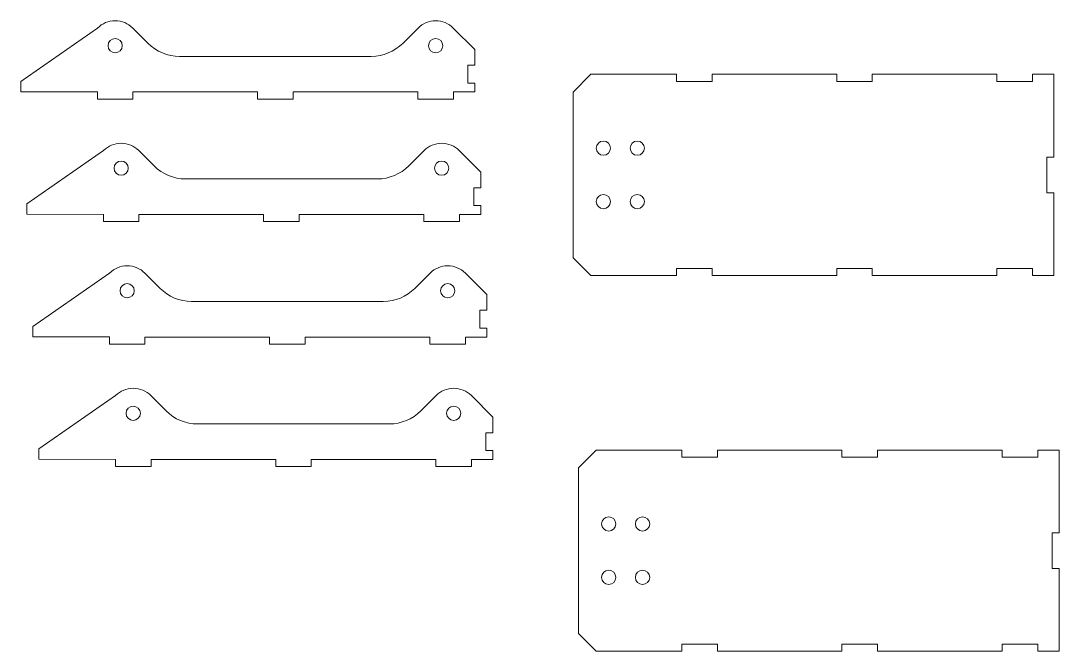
# Model space of a CAD drawing. Header units: millimetres. Extents: x -1370 to 2150, y -107 to 720.
# Drawn here: x -1364 to -781, y 53 to 407 of the extents above; entities that cross this region are included whole.
import ezdxf

# ---------------------------------------------------------------- set-up
doc = ezdxf.new("R2010")
doc.units = ezdxf.units.MM
doc.header["$MEASUREMENT"] = 0
doc.layers.add('layer 1', color=7, linetype='Continuous')

msp = doc.modelspace()

# ---------------------------------------------------------------- linework, layer by layer
at = {"layer": 'layer 1', "color": 5, "lineweight": 9}
for points, knots in [([(-1321.0133, 403.1659), (-1318.3878, 405.7914), (-1314.8268, 407.2664), (-1311.1138, 407.2664), (-1311.1138, 407.2664), (-1307.4008, 407.2664), (-1303.8399, 405.7914), (-1301.2143, 403.1659), (-1301.2143, 403.1659), (-1301.2143, 403.1659), (-1292.6372, 394.5887), (-1292.6372, 394.5887), (-1292.6372, 394.5887), (-1287.9488, 389.9003), (-1281.5899, 387.2664), (-1274.9595, 387.2664), (-1274.9595, 387.2664), (-1274.9595, 387.2664), (-1167.2682, 387.2664), (-1167.2682, 387.2664), (-1167.2682, 387.2664), (-1160.6378, 387.2664), (-1154.2789, 389.9003), (-1149.5905, 394.5887), (-1149.5905, 394.5887), (-1149.5905, 394.5887), (-1141.0133, 403.1659), (-1141.0133, 403.1659), (-1141.0133, 403.1659), (-1138.3878, 405.7914), (-1134.8268, 407.2664), (-1131.1138, 407.2664), (-1131.1138, 407.2664), (-1127.4008, 407.2664), (-1123.8399, 405.7914), (-1121.2143, 403.1659), (-1121.2143, 403.1659), (-1121.2143, 403.1659), (-1109.1138, 391.0654), (-1109.1138, 391.0654), (-1109.1138, 391.0654), (-1109.1138, 391.0654), (-1109.1138, 382.2664), (-1109.1138, 382.2664), (-1109.1138, 382.2664), (-1109.1138, 382.2664), (-1113.1138, 382.2664), (-1113.1138, 382.2664), (-1113.1138, 382.2664), (-1113.1138, 382.2664), (-1113.1138, 372.2664), (-1113.1138, 372.2664), (-1113.1138, 372.2664), (-1113.1138, 372.2664), (-1109.1138, 372.2664), (-1109.1138, 372.2664), (-1109.1138, 372.2664), (-1109.1138, 372.2664), (-1109.1138, 367.2664), (-1109.1138, 367.2664), (-1109.1138, 367.2664), (-1109.1138, 367.2664), (-1121.1138, 367.2664), (-1121.1138, 367.2664), (-1121.1138, 367.2664), (-1121.1138, 367.2664), (-1121.1138, 363.2664), (-1121.1138, 363.2664), (-1121.1138, 363.2664), (-1121.1138, 363.2664), (-1141.1138, 363.2664), (-1141.1138, 363.2664), (-1141.1138, 363.2664), (-1141.1138, 363.2664), (-1141.1138, 367.2664), (-1141.1138, 367.2664), (-1141.1138, 367.2664), (-1141.1138, 367.2664), (-1211.1138, 367.2664), (-1211.1138, 367.2664), (-1211.1138, 367.2664), (-1211.1138, 367.2664), (-1211.1138, 363.2664), (-1211.1138, 363.2664), (-1211.1138, 363.2664), (-1211.1138, 363.2664), (-1231.1138, 363.2664), (-1231.1138, 363.2664), (-1231.1138, 363.2664), (-1231.1138, 363.2664), (-1231.1138, 367.2664), (-1231.1138, 367.2664), (-1231.1138, 367.2664), (-1231.1138, 367.2664), (-1301.1138, 367.2664), (-1301.1138, 367.2664), (-1301.1138, 367.2664), (-1301.1138, 367.2664), (-1301.1138, 363.2664), (-1301.1138, 363.2664), (-1301.1138, 363.2664), (-1301.1138, 363.2664), (-1321.1138, 363.2664), (-1321.1138, 363.2664), (-1321.1138, 363.2664), (-1321.1138, 363.2664), (-1321.0723, 367.3477), (-1321.0723, 367.3477), (-1321.0723, 367.3477), (-1321.0723, 367.3477), (-1364.1138, 367.4291), (-1364.1138, 367.4291), (-1364.1138, 367.4291), (-1364.1138, 367.4291), (-1364.1138, 373.2462), (-1364.1138, 373.2462), (-1364.1138, 373.2462), (-1364.1138, 373.2462), (-1321.0133, 403.1659), (-1321.0133, 403.1659)], [0, 0, 0, 0, 0.03225806, 0.03225806, 0.03225806, 0.03225806, 0.06451613, 0.06451613, 0.06451613, 0.06451613, 0.09677419, 0.09677419, 0.09677419, 0.09677419, 0.12903226, 0.12903226, 0.12903226, 0.12903226, 0.16129032, 0.16129032, 0.16129032, 0.16129032, 0.19354839, 0.19354839, 0.19354839, 0.19354839, 0.22580645, 0.22580645, 0.22580645, 0.22580645, 0.25806452, 0.25806452, 0.25806452, 0.25806452, 0.29032258, 0.29032258, 0.29032258, 0.29032258, 0.32258065, 0.32258065, 0.32258065, 0.32258065, 0.35483871, 0.35483871, 0.35483871, 0.35483871, 0.38709677, 0.38709677, 0.38709677, 0.38709677, 0.41935484, 0.41935484, 0.41935484, 0.41935484, 0.4516129, 0.4516129, 0.4516129, 0.4516129, 0.48387097, 0.48387097, 0.48387097, 0.48387097, 0.51612903, 0.51612903, 0.51612903, 0.51612903, 0.5483871, 0.5483871, 0.5483871, 0.5483871, 0.58064516, 0.58064516, 0.58064516, 0.58064516, 0.61290323, 0.61290323, 0.61290323, 0.61290323, 0.64516129, 0.64516129, 0.64516129, 0.64516129, 0.67741935, 0.67741935, 0.67741935, 0.67741935, 0.70967742, 0.70967742, 0.70967742, 0.70967742, 0.74193548, 0.74193548, 0.74193548, 0.74193548, 0.77419355, 0.77419355, 0.77419355, 0.77419355, 0.80645161, 0.80645161, 0.80645161, 0.80645161, 0.83870968, 0.83870968, 0.83870968, 0.83870968, 0.87096774, 0.87096774, 0.87096774, 0.87096774, 0.90322581, 0.90322581, 0.90322581, 0.90322581, 0.93548387, 0.93548387, 0.93548387, 0.93548387, 1, 1, 1, 1]), ([(-1307.1138, 393.2664), (-1307.1138, 395.4755), (-1308.9047, 397.2664), (-1311.1138, 397.2664), (-1311.1138, 397.2664), (-1313.323, 397.2664), (-1315.1138, 395.4755), (-1315.1138, 393.2664), (-1315.1138, 393.2664), (-1315.1138, 391.0573), (-1313.323, 389.2664), (-1311.1139, 389.2664), (-1311.1139, 389.2664), (-1308.9047, 389.2664), (-1307.1139, 391.0572), (-1307.1138, 393.2664)], [0, 0, 0, 0, 0.2, 0.2, 0.2, 0.2, 0.4, 0.4, 0.4, 0.4, 0.6, 0.6, 0.6, 0.6, 1, 1, 1, 1]), ([(-1127.1138, 393.2664), (-1127.1138, 395.4755), (-1128.9047, 397.2664), (-1131.1138, 397.2664), (-1131.1138, 397.2664), (-1133.323, 397.2664), (-1135.1138, 395.4755), (-1135.1138, 393.2664), (-1135.1138, 393.2664), (-1135.1138, 391.0573), (-1133.323, 389.2664), (-1131.1139, 389.2664), (-1131.1139, 389.2664), (-1128.9047, 389.2664), (-1127.1139, 391.0572), (-1127.1138, 393.2664)], [0, 0, 0, 0, 0.2, 0.2, 0.2, 0.2, 0.4, 0.4, 0.4, 0.4, 0.6, 0.6, 0.6, 0.6, 1, 1, 1, 1]), ([(-815.9067, 264.1899), (-815.9067, 264.1899), (-885.9067, 264.1899), (-885.9067, 264.1899), (-885.9067, 264.1899), (-885.9067, 264.1899), (-885.9067, 268.1899), (-885.9067, 268.1899), (-885.9067, 268.1899), (-885.9067, 268.1899), (-905.9067, 268.1899), (-905.9067, 268.1899), (-905.9067, 268.1899), (-905.9067, 268.1899), (-905.9067, 264.1899), (-905.9067, 264.1899), (-905.9067, 264.1899), (-905.9067, 264.1899), (-975.9067, 264.1899), (-975.9067, 264.1899), (-975.9067, 264.1899), (-975.9067, 264.1899), (-975.9067, 268.1899), (-975.9067, 268.1899), (-975.9067, 268.1899), (-975.9067, 268.1899), (-995.9067, 268.1899), (-995.9067, 268.1899), (-995.9067, 268.1899), (-995.9067, 268.1899), (-995.9067, 264.1899), (-995.9067, 264.1899), (-995.9067, 264.1899), (-995.9067, 264.1899), (-1043.9067, 264.1899), (-1043.9067, 264.1899), (-1043.9067, 264.1899), (-1043.9067, 264.1899), (-1053.9067, 274.1899), (-1053.9067, 274.1899), (-1053.9067, 274.1899), (-1053.9067, 274.1899), (-1053.9067, 367.1899), (-1053.9067, 367.1899), (-1053.9067, 367.1899), (-1053.9067, 367.1899), (-1043.9067, 377.1899), (-1043.9067, 377.1899), (-1043.9067, 377.1899), (-1043.9067, 377.1899), (-995.9067, 377.1899), (-995.9067, 377.1899), (-995.9067, 377.1899), (-995.9067, 377.1899), (-995.9067, 373.1899), (-995.9067, 373.1899), (-995.9067, 373.1899), (-995.9067, 373.1899), (-975.9067, 373.1899), (-975.9067, 373.1899), (-975.9067, 373.1899), (-975.9067, 373.1899), (-975.9067, 377.1899), (-975.9067, 377.1899), (-975.9067, 377.1899), (-975.9067, 377.1899), (-905.9067, 377.1899), (-905.9067, 377.1899), (-905.9067, 377.1899), (-905.9067, 377.1899), (-905.9067, 373.1899), (-905.9067, 373.1899), (-905.9067, 373.1899), (-905.9067, 373.1899), (-885.9067, 373.1899), (-885.9067, 373.1899), (-885.9067, 373.1899), (-885.9067, 373.1899), (-885.9067, 377.1899), (-885.9067, 377.1899), (-885.9067, 377.1899), (-885.9067, 377.1899), (-815.9067, 377.1899), (-815.9067, 377.1899), (-815.9067, 377.1899), (-815.9067, 377.1899), (-815.9067, 373.1899), (-815.9067, 373.1899), (-815.9067, 373.1899), (-815.9067, 373.1899), (-795.9067, 373.1899), (-795.9067, 373.1899), (-795.9067, 373.1899), (-795.9067, 373.1899), (-795.9067, 377.1899), (-795.9067, 377.1899), (-795.9067, 377.1899), (-795.9067, 377.1899), (-783.9067, 377.1899), (-783.9067, 377.1899), (-783.9067, 377.1899), (-783.9067, 377.1899), (-783.9067, 330.6899), (-783.9067, 330.6899), (-783.9067, 330.6899), (-783.9067, 330.6899), (-787.9067, 330.6899), (-787.9067, 330.6899), (-787.9067, 330.6899), (-787.9067, 330.6899), (-787.9067, 310.6899), (-787.9067, 310.6899), (-787.9067, 310.6899), (-787.9067, 310.6899), (-783.9067, 310.6899), (-783.9067, 310.6899), (-783.9067, 310.6899), (-783.9067, 310.6899), (-783.9067, 264.1899), (-783.9067, 264.1899), (-783.9067, 264.1899), (-783.9067, 264.1899), (-795.9067, 264.1899), (-795.9067, 264.1899), (-795.9067, 264.1899), (-795.9067, 264.1899), (-795.9067, 268.1899), (-795.9067, 268.1899), (-795.9067, 268.1899), (-795.9067, 268.1899), (-815.9067, 268.1899), (-815.9067, 268.1899), (-815.9067, 268.1899), (-815.9067, 268.1899), (-815.9067, 264.1899), (-815.9067, 264.1899)], [0, 0, 0, 0, 0.02857143, 0.02857143, 0.02857143, 0.02857143, 0.05714286, 0.05714286, 0.05714286, 0.05714286, 0.08571429, 0.08571429, 0.08571429, 0.08571429, 0.11428571, 0.11428571, 0.11428571, 0.11428571, 0.14285714, 0.14285714, 0.14285714, 0.14285714, 0.17142857, 0.17142857, 0.17142857, 0.17142857, 0.2, 0.2, 0.2, 0.2, 0.22857143, 0.22857143, 0.22857143, 0.22857143, 0.25714286, 0.25714286, 0.25714286, 0.25714286, 0.28571429, 0.28571429, 0.28571429, 0.28571429, 0.31428571, 0.31428571, 0.31428571, 0.31428571, 0.34285714, 0.34285714, 0.34285714, 0.34285714, 0.37142857, 0.37142857, 0.37142857, 0.37142857, 0.4, 0.4, 0.4, 0.4, 0.42857143, 0.42857143, 0.42857143, 0.42857143, 0.45714286, 0.45714286, 0.45714286, 0.45714286, 0.48571429, 0.48571429, 0.48571429, 0.48571429, 0.51428571, 0.51428571, 0.51428571, 0.51428571, 0.54285714, 0.54285714, 0.54285714, 0.54285714, 0.57142857, 0.57142857, 0.57142857, 0.57142857, 0.6, 0.6, 0.6, 0.6, 0.62857143, 0.62857143, 0.62857143, 0.62857143, 0.65714286, 0.65714286, 0.65714286, 0.65714286, 0.68571429, 0.68571429, 0.68571429, 0.68571429, 0.71428571, 0.71428571, 0.71428571, 0.71428571, 0.74285714, 0.74285714, 0.74285714, 0.74285714, 0.77142857, 0.77142857, 0.77142857, 0.77142857, 0.8, 0.8, 0.8, 0.8, 0.82857143, 0.82857143, 0.82857143, 0.82857143, 0.85714286, 0.85714286, 0.85714286, 0.85714286, 0.88571429, 0.88571429, 0.88571429, 0.88571429, 0.91428571, 0.91428571, 0.91428571, 0.91428571, 0.94285714, 0.94285714, 0.94285714, 0.94285714, 1, 1, 1, 1]), ([(-1317.6301, 334.3576), (-1315.0046, 336.9831), (-1311.4436, 338.4581), (-1307.7306, 338.4581), (-1307.7306, 338.4581), (-1304.0176, 338.4581), (-1300.4567, 336.9831), (-1297.8311, 334.3576), (-1297.8311, 334.3576), (-1297.8311, 334.3576), (-1289.254, 325.7804), (-1289.254, 325.7804), (-1289.254, 325.7804), (-1284.5656, 321.092), (-1278.2067, 318.4581), (-1271.5763, 318.4581), (-1271.5763, 318.4581), (-1271.5763, 318.4581), (-1163.885, 318.4581), (-1163.885, 318.4581), (-1163.885, 318.4581), (-1157.2546, 318.4581), (-1150.8957, 321.092), (-1146.2073, 325.7804), (-1146.2073, 325.7804), (-1146.2073, 325.7804), (-1137.6301, 334.3576), (-1137.6301, 334.3576), (-1137.6301, 334.3576), (-1135.0046, 336.9831), (-1131.4436, 338.4581), (-1127.7306, 338.4581), (-1127.7306, 338.4581), (-1124.0176, 338.4581), (-1120.4567, 336.9831), (-1117.8311, 334.3576), (-1117.8311, 334.3576), (-1117.8311, 334.3576), (-1105.7306, 322.2571), (-1105.7306, 322.2571), (-1105.7306, 322.2571), (-1105.7306, 322.2571), (-1105.7306, 313.4581), (-1105.7306, 313.4581), (-1105.7306, 313.4581), (-1105.7306, 313.4581), (-1109.7306, 313.4581), (-1109.7306, 313.4581), (-1109.7306, 313.4581), (-1109.7306, 313.4581), (-1109.7306, 303.4581), (-1109.7306, 303.4581), (-1109.7306, 303.4581), (-1109.7306, 303.4581), (-1105.7306, 303.4581), (-1105.7306, 303.4581), (-1105.7306, 303.4581), (-1105.7306, 303.4581), (-1105.7306, 298.4581), (-1105.7306, 298.4581), (-1105.7306, 298.4581), (-1105.7306, 298.4581), (-1117.7306, 298.4581), (-1117.7306, 298.4581), (-1117.7306, 298.4581), (-1117.7306, 298.4581), (-1117.7306, 294.4581), (-1117.7306, 294.4581), (-1117.7306, 294.4581), (-1117.7306, 294.4581), (-1137.7306, 294.4581), (-1137.7306, 294.4581), (-1137.7306, 294.4581), (-1137.7306, 294.4581), (-1137.7306, 298.4581), (-1137.7306, 298.4581), (-1137.7306, 298.4581), (-1137.7306, 298.4581), (-1207.7306, 298.4581), (-1207.7306, 298.4581), (-1207.7306, 298.4581), (-1207.7306, 298.4581), (-1207.7306, 294.4581), (-1207.7306, 294.4581), (-1207.7306, 294.4581), (-1207.7306, 294.4581), (-1227.7306, 294.4581), (-1227.7306, 294.4581), (-1227.7306, 294.4581), (-1227.7306, 294.4581), (-1227.7306, 298.4581), (-1227.7306, 298.4581), (-1227.7306, 298.4581), (-1227.7306, 298.4581), (-1297.7306, 298.4581), (-1297.7306, 298.4581), (-1297.7306, 298.4581), (-1297.7306, 298.4581), (-1297.7306, 294.4581), (-1297.7306, 294.4581), (-1297.7306, 294.4581), (-1297.7306, 294.4581), (-1317.7306, 294.4581), (-1317.7306, 294.4581), (-1317.7306, 294.4581), (-1317.7306, 294.4581), (-1317.6891, 298.5394), (-1317.6891, 298.5394), (-1317.6891, 298.5394), (-1317.6891, 298.5394), (-1360.7306, 298.6208), (-1360.7306, 298.6208), (-1360.7306, 298.6208), (-1360.7306, 298.6208), (-1360.7306, 304.4379), (-1360.7306, 304.4379), (-1360.7306, 304.4379), (-1360.7306, 304.4379), (-1317.6301, 334.3576), (-1317.6301, 334.3576)], [0, 0, 0, 0, 0.03225806, 0.03225806, 0.03225806, 0.03225806, 0.06451613, 0.06451613, 0.06451613, 0.06451613, 0.09677419, 0.09677419, 0.09677419, 0.09677419, 0.12903226, 0.12903226, 0.12903226, 0.12903226, 0.16129032, 0.16129032, 0.16129032, 0.16129032, 0.19354839, 0.19354839, 0.19354839, 0.19354839, 0.22580645, 0.22580645, 0.22580645, 0.22580645, 0.25806452, 0.25806452, 0.25806452, 0.25806452, 0.29032258, 0.29032258, 0.29032258, 0.29032258, 0.32258065, 0.32258065, 0.32258065, 0.32258065, 0.35483871, 0.35483871, 0.35483871, 0.35483871, 0.38709677, 0.38709677, 0.38709677, 0.38709677, 0.41935484, 0.41935484, 0.41935484, 0.41935484, 0.4516129, 0.4516129, 0.4516129, 0.4516129, 0.48387097, 0.48387097, 0.48387097, 0.48387097, 0.51612903, 0.51612903, 0.51612903, 0.51612903, 0.5483871, 0.5483871, 0.5483871, 0.5483871, 0.58064516, 0.58064516, 0.58064516, 0.58064516, 0.61290323, 0.61290323, 0.61290323, 0.61290323, 0.64516129, 0.64516129, 0.64516129, 0.64516129, 0.67741935, 0.67741935, 0.67741935, 0.67741935, 0.70967742, 0.70967742, 0.70967742, 0.70967742, 0.74193548, 0.74193548, 0.74193548, 0.74193548, 0.77419355, 0.77419355, 0.77419355, 0.77419355, 0.80645161, 0.80645161, 0.80645161, 0.80645161, 0.83870968, 0.83870968, 0.83870968, 0.83870968, 0.87096774, 0.87096774, 0.87096774, 0.87096774, 0.90322581, 0.90322581, 0.90322581, 0.90322581, 0.93548387, 0.93548387, 0.93548387, 0.93548387, 1, 1, 1, 1]), ([(-1032.9067, 335.6899), (-1032.9067, 337.899), (-1034.6975, 339.6899), (-1036.9067, 339.6899), (-1036.9067, 339.6899), (-1039.1158, 339.6899), (-1040.9067, 337.8991), (-1040.9067, 335.69), (-1040.9067, 335.69), (-1040.9067, 333.4808), (-1039.1158, 331.6899), (-1036.9067, 331.6899), (-1036.9067, 331.6899), (-1034.6975, 331.6899), (-1032.9067, 333.4808), (-1032.9067, 335.6899)], [0, 0, 0, 0, 0.2, 0.2, 0.2, 0.2, 0.4, 0.4, 0.4, 0.4, 0.6, 0.6, 0.6, 0.6, 1, 1, 1, 1]), ([(-1013.9067, 335.6899), (-1013.9067, 337.899), (-1015.6975, 339.6899), (-1017.9067, 339.6899), (-1017.9067, 339.6899), (-1020.1158, 339.6899), (-1021.9067, 337.8991), (-1021.9067, 335.69), (-1021.9067, 335.69), (-1021.9067, 333.4808), (-1020.1158, 331.6899), (-1017.9067, 331.6899), (-1017.9067, 331.6899), (-1015.6975, 331.6899), (-1013.9067, 333.4808), (-1013.9067, 335.6899)], [0, 0, 0, 0, 0.2, 0.2, 0.2, 0.2, 0.4, 0.4, 0.4, 0.4, 0.6, 0.6, 0.6, 0.6, 1, 1, 1, 1]), ([(-1303.7306, 324.4581), (-1303.7306, 326.6672), (-1305.5215, 328.4581), (-1307.7306, 328.4581), (-1307.7306, 328.4581), (-1309.9398, 328.4581), (-1311.7306, 326.6672), (-1311.7306, 324.4581), (-1311.7306, 324.4581), (-1311.7306, 322.249), (-1309.9398, 320.4581), (-1307.7307, 320.4581), (-1307.7307, 320.4581), (-1305.5215, 320.4581), (-1303.7307, 322.2489), (-1303.7306, 324.4581)], [0, 0, 0, 0, 0.2, 0.2, 0.2, 0.2, 0.4, 0.4, 0.4, 0.4, 0.6, 0.6, 0.6, 0.6, 1, 1, 1, 1]), ([(-1123.7306, 324.4581), (-1123.7306, 326.6672), (-1125.5215, 328.4581), (-1127.7306, 328.4581), (-1127.7306, 328.4581), (-1129.9398, 328.4581), (-1131.7306, 326.6672), (-1131.7306, 324.4581), (-1131.7306, 324.4581), (-1131.7306, 322.249), (-1129.9398, 320.4581), (-1127.7307, 320.4581), (-1127.7307, 320.4581), (-1125.5215, 320.4581), (-1123.7307, 322.2489), (-1123.7306, 324.4581)], [0, 0, 0, 0, 0.2, 0.2, 0.2, 0.2, 0.4, 0.4, 0.4, 0.4, 0.6, 0.6, 0.6, 0.6, 1, 1, 1, 1]), ([(-1032.9067, 305.6899), (-1032.9067, 307.899), (-1034.6975, 309.6899), (-1036.9067, 309.6899), (-1036.9067, 309.6899), (-1039.1158, 309.6899), (-1040.9067, 307.8991), (-1040.9067, 305.69), (-1040.9067, 305.69), (-1040.9067, 303.4809), (-1039.1158, 301.6899), (-1036.9067, 301.6899), (-1036.9067, 301.6899), (-1034.6975, 301.6899), (-1032.9067, 303.4808), (-1032.9067, 305.6899)], [0, 0, 0, 0, 0.2, 0.2, 0.2, 0.2, 0.4, 0.4, 0.4, 0.4, 0.6, 0.6, 0.6, 0.6, 1, 1, 1, 1]), ([(-1013.9067, 305.6899), (-1013.9067, 307.899), (-1015.6975, 309.6899), (-1017.9067, 309.6899), (-1017.9067, 309.6899), (-1020.1158, 309.6899), (-1021.9067, 307.8991), (-1021.9067, 305.69), (-1021.9067, 305.69), (-1021.9067, 303.4809), (-1020.1158, 301.6899), (-1017.9067, 301.6899), (-1017.9067, 301.6899), (-1015.6975, 301.6899), (-1013.9067, 303.4808), (-1013.9067, 305.6899)], [0, 0, 0, 0, 0.2, 0.2, 0.2, 0.2, 0.4, 0.4, 0.4, 0.4, 0.6, 0.6, 0.6, 0.6, 1, 1, 1, 1]), ([(-1314.2469, 265.5493), (-1311.6214, 268.1748), (-1308.0604, 269.6498), (-1304.3474, 269.6498), (-1304.3474, 269.6498), (-1300.6344, 269.6498), (-1297.0735, 268.1748), (-1294.4479, 265.5493), (-1294.4479, 265.5493), (-1294.4479, 265.5493), (-1285.8708, 256.9721), (-1285.8708, 256.9721), (-1285.8708, 256.9721), (-1281.1824, 252.2837), (-1274.8235, 249.6498), (-1268.1931, 249.6498), (-1268.1931, 249.6498), (-1268.1931, 249.6498), (-1160.5018, 249.6498), (-1160.5018, 249.6498), (-1160.5018, 249.6498), (-1153.8714, 249.6498), (-1147.5125, 252.2837), (-1142.8241, 256.9721), (-1142.8241, 256.9721), (-1142.8241, 256.9721), (-1134.2469, 265.5493), (-1134.2469, 265.5493), (-1134.2469, 265.5493), (-1131.6214, 268.1748), (-1128.0604, 269.6498), (-1124.3474, 269.6498), (-1124.3474, 269.6498), (-1120.6344, 269.6498), (-1117.0735, 268.1748), (-1114.4479, 265.5493), (-1114.4479, 265.5493), (-1114.4479, 265.5493), (-1102.3474, 253.4488), (-1102.3474, 253.4488), (-1102.3474, 253.4488), (-1102.3474, 253.4488), (-1102.3474, 244.6498), (-1102.3474, 244.6498), (-1102.3474, 244.6498), (-1102.3474, 244.6498), (-1106.3474, 244.6498), (-1106.3474, 244.6498), (-1106.3474, 244.6498), (-1106.3474, 244.6498), (-1106.3474, 234.6498), (-1106.3474, 234.6498), (-1106.3474, 234.6498), (-1106.3474, 234.6498), (-1102.3474, 234.6498), (-1102.3474, 234.6498), (-1102.3474, 234.6498), (-1102.3474, 234.6498), (-1102.3474, 229.6498), (-1102.3474, 229.6498), (-1102.3474, 229.6498), (-1102.3474, 229.6498), (-1114.3474, 229.6498), (-1114.3474, 229.6498), (-1114.3474, 229.6498), (-1114.3474, 229.6498), (-1114.3474, 225.6498), (-1114.3474, 225.6498), (-1114.3474, 225.6498), (-1114.3474, 225.6498), (-1134.3474, 225.6498), (-1134.3474, 225.6498), (-1134.3474, 225.6498), (-1134.3474, 225.6498), (-1134.3474, 229.6498), (-1134.3474, 229.6498), (-1134.3474, 229.6498), (-1134.3474, 229.6498), (-1204.3474, 229.6498), (-1204.3474, 229.6498), (-1204.3474, 229.6498), (-1204.3474, 229.6498), (-1204.3474, 225.6498), (-1204.3474, 225.6498), (-1204.3474, 225.6498), (-1204.3474, 225.6498), (-1224.3474, 225.6498), (-1224.3474, 225.6498), (-1224.3474, 225.6498), (-1224.3474, 225.6498), (-1224.3474, 229.6498), (-1224.3474, 229.6498), (-1224.3474, 229.6498), (-1224.3474, 229.6498), (-1294.3474, 229.6498), (-1294.3474, 229.6498), (-1294.3474, 229.6498), (-1294.3474, 229.6498), (-1294.3474, 225.6498), (-1294.3474, 225.6498), (-1294.3474, 225.6498), (-1294.3474, 225.6498), (-1314.3474, 225.6498), (-1314.3474, 225.6498), (-1314.3474, 225.6498), (-1314.3474, 225.6498), (-1314.3059, 229.7311), (-1314.3059, 229.7311), (-1314.3059, 229.7311), (-1314.3059, 229.7311), (-1357.3474, 229.8125), (-1357.3474, 229.8125), (-1357.3474, 229.8125), (-1357.3474, 229.8125), (-1357.3474, 235.6296), (-1357.3474, 235.6296), (-1357.3474, 235.6296), (-1357.3474, 235.6296), (-1314.2469, 265.5493), (-1314.2469, 265.5493)], [0, 0, 0, 0, 0.03225806, 0.03225806, 0.03225806, 0.03225806, 0.06451613, 0.06451613, 0.06451613, 0.06451613, 0.09677419, 0.09677419, 0.09677419, 0.09677419, 0.12903226, 0.12903226, 0.12903226, 0.12903226, 0.16129032, 0.16129032, 0.16129032, 0.16129032, 0.19354839, 0.19354839, 0.19354839, 0.19354839, 0.22580645, 0.22580645, 0.22580645, 0.22580645, 0.25806452, 0.25806452, 0.25806452, 0.25806452, 0.29032258, 0.29032258, 0.29032258, 0.29032258, 0.32258065, 0.32258065, 0.32258065, 0.32258065, 0.35483871, 0.35483871, 0.35483871, 0.35483871, 0.38709677, 0.38709677, 0.38709677, 0.38709677, 0.41935484, 0.41935484, 0.41935484, 0.41935484, 0.4516129, 0.4516129, 0.4516129, 0.4516129, 0.48387097, 0.48387097, 0.48387097, 0.48387097, 0.51612903, 0.51612903, 0.51612903, 0.51612903, 0.5483871, 0.5483871, 0.5483871, 0.5483871, 0.58064516, 0.58064516, 0.58064516, 0.58064516, 0.61290323, 0.61290323, 0.61290323, 0.61290323, 0.64516129, 0.64516129, 0.64516129, 0.64516129, 0.67741935, 0.67741935, 0.67741935, 0.67741935, 0.70967742, 0.70967742, 0.70967742, 0.70967742, 0.74193548, 0.74193548, 0.74193548, 0.74193548, 0.77419355, 0.77419355, 0.77419355, 0.77419355, 0.80645161, 0.80645161, 0.80645161, 0.80645161, 0.83870968, 0.83870968, 0.83870968, 0.83870968, 0.87096774, 0.87096774, 0.87096774, 0.87096774, 0.90322581, 0.90322581, 0.90322581, 0.90322581, 0.93548387, 0.93548387, 0.93548387, 0.93548387, 1, 1, 1, 1]), ([(-1300.3474, 255.6498), (-1300.3474, 257.8589), (-1302.1383, 259.6498), (-1304.3474, 259.6498), (-1304.3474, 259.6498), (-1306.5566, 259.6498), (-1308.3474, 257.8589), (-1308.3474, 255.6498), (-1308.3474, 255.6498), (-1308.3474, 253.4407), (-1306.5566, 251.6498), (-1304.3475, 251.6498), (-1304.3475, 251.6498), (-1302.1383, 251.6498), (-1300.3475, 253.4406), (-1300.3474, 255.6498)], [0, 0, 0, 0, 0.2, 0.2, 0.2, 0.2, 0.4, 0.4, 0.4, 0.4, 0.6, 0.6, 0.6, 0.6, 1, 1, 1, 1]), ([(-1120.3474, 255.6498), (-1120.3474, 257.8589), (-1122.1383, 259.6498), (-1124.3474, 259.6498), (-1124.3474, 259.6498), (-1126.5566, 259.6498), (-1128.3474, 257.8589), (-1128.3474, 255.6498), (-1128.3474, 255.6498), (-1128.3474, 253.4407), (-1126.5566, 251.6498), (-1124.3475, 251.6498), (-1124.3475, 251.6498), (-1122.1383, 251.6498), (-1120.3475, 253.4406), (-1120.3474, 255.6498)], [0, 0, 0, 0, 0.2, 0.2, 0.2, 0.2, 0.4, 0.4, 0.4, 0.4, 0.6, 0.6, 0.6, 0.6, 1, 1, 1, 1]), ([(-1310.8637, 196.741), (-1308.2382, 199.3665), (-1304.6772, 200.8415), (-1300.9642, 200.8415), (-1300.9642, 200.8415), (-1297.2512, 200.8415), (-1293.6903, 199.3665), (-1291.0647, 196.741), (-1291.0647, 196.741), (-1291.0647, 196.741), (-1282.4876, 188.1638), (-1282.4876, 188.1638), (-1282.4876, 188.1638), (-1277.7992, 183.4754), (-1271.4403, 180.8415), (-1264.8099, 180.8415), (-1264.8099, 180.8415), (-1264.8099, 180.8415), (-1157.1186, 180.8415), (-1157.1186, 180.8415), (-1157.1186, 180.8415), (-1150.4882, 180.8415), (-1144.1293, 183.4754), (-1139.4409, 188.1638), (-1139.4409, 188.1638), (-1139.4409, 188.1638), (-1130.8637, 196.741), (-1130.8637, 196.741), (-1130.8637, 196.741), (-1128.2382, 199.3665), (-1124.6772, 200.8415), (-1120.9642, 200.8415), (-1120.9642, 200.8415), (-1117.2512, 200.8415), (-1113.6903, 199.3665), (-1111.0647, 196.741), (-1111.0647, 196.741), (-1111.0647, 196.741), (-1098.9642, 184.6405), (-1098.9642, 184.6405), (-1098.9642, 184.6405), (-1098.9642, 184.6405), (-1098.9642, 175.8415), (-1098.9642, 175.8415), (-1098.9642, 175.8415), (-1098.9642, 175.8415), (-1102.9642, 175.8415), (-1102.9642, 175.8415), (-1102.9642, 175.8415), (-1102.9642, 175.8415), (-1102.9642, 165.8415), (-1102.9642, 165.8415), (-1102.9642, 165.8415), (-1102.9642, 165.8415), (-1098.9642, 165.8415), (-1098.9642, 165.8415), (-1098.9642, 165.8415), (-1098.9642, 165.8415), (-1098.9642, 160.8415), (-1098.9642, 160.8415), (-1098.9642, 160.8415), (-1098.9642, 160.8415), (-1110.9642, 160.8415), (-1110.9642, 160.8415), (-1110.9642, 160.8415), (-1110.9642, 160.8415), (-1110.9642, 156.8415), (-1110.9642, 156.8415), (-1110.9642, 156.8415), (-1110.9642, 156.8415), (-1130.9642, 156.8415), (-1130.9642, 156.8415), (-1130.9642, 156.8415), (-1130.9642, 156.8415), (-1130.9642, 160.8415), (-1130.9642, 160.8415), (-1130.9642, 160.8415), (-1130.9642, 160.8415), (-1200.9642, 160.8415), (-1200.9642, 160.8415), (-1200.9642, 160.8415), (-1200.9642, 160.8415), (-1200.9642, 156.8415), (-1200.9642, 156.8415), (-1200.9642, 156.8415), (-1200.9642, 156.8415), (-1220.9642, 156.8415), (-1220.9642, 156.8415), (-1220.9642, 156.8415), (-1220.9642, 156.8415), (-1220.9642, 160.8415), (-1220.9642, 160.8415), (-1220.9642, 160.8415), (-1220.9642, 160.8415), (-1290.9642, 160.8415), (-1290.9642, 160.8415), (-1290.9642, 160.8415), (-1290.9642, 160.8415), (-1290.9642, 156.8415), (-1290.9642, 156.8415), (-1290.9642, 156.8415), (-1290.9642, 156.8415), (-1310.9642, 156.8415), (-1310.9642, 156.8415), (-1310.9642, 156.8415), (-1310.9642, 156.8415), (-1310.9227, 160.9228), (-1310.9227, 160.9228), (-1310.9227, 160.9228), (-1310.9227, 160.9228), (-1353.9642, 161.0042), (-1353.9642, 161.0042), (-1353.9642, 161.0042), (-1353.9642, 161.0042), (-1353.9642, 166.8213), (-1353.9642, 166.8213), (-1353.9642, 166.8213), (-1353.9642, 166.8213), (-1310.8637, 196.741), (-1310.8637, 196.741)], [0, 0, 0, 0, 0.03225806, 0.03225806, 0.03225806, 0.03225806, 0.06451613, 0.06451613, 0.06451613, 0.06451613, 0.09677419, 0.09677419, 0.09677419, 0.09677419, 0.12903226, 0.12903226, 0.12903226, 0.12903226, 0.16129032, 0.16129032, 0.16129032, 0.16129032, 0.19354839, 0.19354839, 0.19354839, 0.19354839, 0.22580645, 0.22580645, 0.22580645, 0.22580645, 0.25806452, 0.25806452, 0.25806452, 0.25806452, 0.29032258, 0.29032258, 0.29032258, 0.29032258, 0.32258065, 0.32258065, 0.32258065, 0.32258065, 0.35483871, 0.35483871, 0.35483871, 0.35483871, 0.38709677, 0.38709677, 0.38709677, 0.38709677, 0.41935484, 0.41935484, 0.41935484, 0.41935484, 0.4516129, 0.4516129, 0.4516129, 0.4516129, 0.48387097, 0.48387097, 0.48387097, 0.48387097, 0.51612903, 0.51612903, 0.51612903, 0.51612903, 0.5483871, 0.5483871, 0.5483871, 0.5483871, 0.58064516, 0.58064516, 0.58064516, 0.58064516, 0.61290323, 0.61290323, 0.61290323, 0.61290323, 0.64516129, 0.64516129, 0.64516129, 0.64516129, 0.67741935, 0.67741935, 0.67741935, 0.67741935, 0.70967742, 0.70967742, 0.70967742, 0.70967742, 0.74193548, 0.74193548, 0.74193548, 0.74193548, 0.77419355, 0.77419355, 0.77419355, 0.77419355, 0.80645161, 0.80645161, 0.80645161, 0.80645161, 0.83870968, 0.83870968, 0.83870968, 0.83870968, 0.87096774, 0.87096774, 0.87096774, 0.87096774, 0.90322581, 0.90322581, 0.90322581, 0.90322581, 0.93548387, 0.93548387, 0.93548387, 0.93548387, 1, 1, 1, 1]), ([(-1296.9642, 186.8415), (-1296.9642, 189.0506), (-1298.7551, 190.8415), (-1300.9642, 190.8415), (-1300.9642, 190.8415), (-1303.1734, 190.8415), (-1304.9642, 189.0506), (-1304.9642, 186.8415), (-1304.9642, 186.8415), (-1304.9642, 184.6324), (-1303.1734, 182.8415), (-1300.9643, 182.8415), (-1300.9643, 182.8415), (-1298.7551, 182.8415), (-1296.9643, 184.6323), (-1296.9642, 186.8415)], [0, 0, 0, 0, 0.2, 0.2, 0.2, 0.2, 0.4, 0.4, 0.4, 0.4, 0.6, 0.6, 0.6, 0.6, 1, 1, 1, 1]), ([(-1116.9642, 186.8415), (-1116.9642, 189.0506), (-1118.7551, 190.8415), (-1120.9642, 190.8415), (-1120.9642, 190.8415), (-1123.1734, 190.8415), (-1124.9642, 189.0506), (-1124.9642, 186.8415), (-1124.9642, 186.8415), (-1124.9642, 184.6324), (-1123.1734, 182.8415), (-1120.9643, 182.8415), (-1120.9643, 182.8415), (-1118.7551, 182.8415), (-1116.9643, 184.6323), (-1116.9642, 186.8415)], [0, 0, 0, 0, 0.2, 0.2, 0.2, 0.2, 0.4, 0.4, 0.4, 0.4, 0.6, 0.6, 0.6, 0.6, 1, 1, 1, 1]), ([(-812.9204, 53.1732), (-812.9204, 53.1732), (-882.9204, 53.1732), (-882.9204, 53.1732), (-882.9204, 53.1732), (-882.9204, 53.1732), (-882.9204, 57.1732), (-882.9204, 57.1732), (-882.9204, 57.1732), (-882.9204, 57.1732), (-902.9204, 57.1732), (-902.9204, 57.1732), (-902.9204, 57.1732), (-902.9204, 57.1732), (-902.9204, 53.1732), (-902.9204, 53.1732), (-902.9204, 53.1732), (-902.9204, 53.1732), (-972.9204, 53.1732), (-972.9204, 53.1732), (-972.9204, 53.1732), (-972.9204, 53.1732), (-972.9204, 57.1732), (-972.9204, 57.1732), (-972.9204, 57.1732), (-972.9204, 57.1732), (-992.9204, 57.1732), (-992.9204, 57.1732), (-992.9204, 57.1732), (-992.9204, 57.1732), (-992.9204, 53.1732), (-992.9204, 53.1732), (-992.9204, 53.1732), (-992.9204, 53.1732), (-1040.9204, 53.1732), (-1040.9204, 53.1732), (-1040.9204, 53.1732), (-1040.9204, 53.1732), (-1050.9204, 63.1732), (-1050.9204, 63.1732), (-1050.9204, 63.1732), (-1050.9204, 63.1732), (-1050.9204, 156.1732), (-1050.9204, 156.1732), (-1050.9204, 156.1732), (-1050.9204, 156.1732), (-1040.9204, 166.1732), (-1040.9204, 166.1732), (-1040.9204, 166.1732), (-1040.9204, 166.1732), (-992.9204, 166.1732), (-992.9204, 166.1732), (-992.9204, 166.1732), (-992.9204, 166.1732), (-992.9204, 162.1732), (-992.9204, 162.1732), (-992.9204, 162.1732), (-992.9204, 162.1732), (-972.9204, 162.1732), (-972.9204, 162.1732), (-972.9204, 162.1732), (-972.9204, 162.1732), (-972.9204, 166.1732), (-972.9204, 166.1732), (-972.9204, 166.1732), (-972.9204, 166.1732), (-902.9204, 166.1732), (-902.9204, 166.1732), (-902.9204, 166.1732), (-902.9204, 166.1732), (-902.9204, 162.1732), (-902.9204, 162.1732), (-902.9204, 162.1732), (-902.9204, 162.1732), (-882.9204, 162.1732), (-882.9204, 162.1732), (-882.9204, 162.1732), (-882.9204, 162.1732), (-882.9204, 166.1732), (-882.9204, 166.1732), (-882.9204, 166.1732), (-882.9204, 166.1732), (-812.9204, 166.1732), (-812.9204, 166.1732), (-812.9204, 166.1732), (-812.9204, 166.1732), (-812.9204, 162.1732), (-812.9204, 162.1732), (-812.9204, 162.1732), (-812.9204, 162.1732), (-792.9204, 162.1732), (-792.9204, 162.1732), (-792.9204, 162.1732), (-792.9204, 162.1732), (-792.9204, 166.1732), (-792.9204, 166.1732), (-792.9204, 166.1732), (-792.9204, 166.1732), (-780.9204, 166.1732), (-780.9204, 166.1732), (-780.9204, 166.1732), (-780.9204, 166.1732), (-780.9204, 119.6732), (-780.9204, 119.6732), (-780.9204, 119.6732), (-780.9204, 119.6732), (-784.9204, 119.6732), (-784.9204, 119.6732), (-784.9204, 119.6732), (-784.9204, 119.6732), (-784.9204, 99.6732), (-784.9204, 99.6732), (-784.9204, 99.6732), (-784.9204, 99.6732), (-780.9204, 99.6732), (-780.9204, 99.6732), (-780.9204, 99.6732), (-780.9204, 99.6732), (-780.9204, 53.1732), (-780.9204, 53.1732), (-780.9204, 53.1732), (-780.9204, 53.1732), (-792.9204, 53.1732), (-792.9204, 53.1732), (-792.9204, 53.1732), (-792.9204, 53.1732), (-792.9204, 57.1732), (-792.9204, 57.1732), (-792.9204, 57.1732), (-792.9204, 57.1732), (-812.9204, 57.1732), (-812.9204, 57.1732), (-812.9204, 57.1732), (-812.9204, 57.1732), (-812.9204, 53.1732), (-812.9204, 53.1732)], [0, 0, 0, 0, 0.02857143, 0.02857143, 0.02857143, 0.02857143, 0.05714286, 0.05714286, 0.05714286, 0.05714286, 0.08571429, 0.08571429, 0.08571429, 0.08571429, 0.11428571, 0.11428571, 0.11428571, 0.11428571, 0.14285714, 0.14285714, 0.14285714, 0.14285714, 0.17142857, 0.17142857, 0.17142857, 0.17142857, 0.2, 0.2, 0.2, 0.2, 0.22857143, 0.22857143, 0.22857143, 0.22857143, 0.25714286, 0.25714286, 0.25714286, 0.25714286, 0.28571429, 0.28571429, 0.28571429, 0.28571429, 0.31428571, 0.31428571, 0.31428571, 0.31428571, 0.34285714, 0.34285714, 0.34285714, 0.34285714, 0.37142857, 0.37142857, 0.37142857, 0.37142857, 0.4, 0.4, 0.4, 0.4, 0.42857143, 0.42857143, 0.42857143, 0.42857143, 0.45714286, 0.45714286, 0.45714286, 0.45714286, 0.48571429, 0.48571429, 0.48571429, 0.48571429, 0.51428571, 0.51428571, 0.51428571, 0.51428571, 0.54285714, 0.54285714, 0.54285714, 0.54285714, 0.57142857, 0.57142857, 0.57142857, 0.57142857, 0.6, 0.6, 0.6, 0.6, 0.62857143, 0.62857143, 0.62857143, 0.62857143, 0.65714286, 0.65714286, 0.65714286, 0.65714286, 0.68571429, 0.68571429, 0.68571429, 0.68571429, 0.71428571, 0.71428571, 0.71428571, 0.71428571, 0.74285714, 0.74285714, 0.74285714, 0.74285714, 0.77142857, 0.77142857, 0.77142857, 0.77142857, 0.8, 0.8, 0.8, 0.8, 0.82857143, 0.82857143, 0.82857143, 0.82857143, 0.85714286, 0.85714286, 0.85714286, 0.85714286, 0.88571429, 0.88571429, 0.88571429, 0.88571429, 0.91428571, 0.91428571, 0.91428571, 0.91428571, 0.94285714, 0.94285714, 0.94285714, 0.94285714, 1, 1, 1, 1]), ([(-1029.9204, 124.6732), (-1029.9204, 126.8823), (-1031.7112, 128.6732), (-1033.9204, 128.6732), (-1033.9204, 128.6732), (-1036.1295, 128.6732), (-1037.9204, 126.8824), (-1037.9204, 124.6733), (-1037.9204, 124.6733), (-1037.9204, 122.4641), (-1036.1295, 120.6732), (-1033.9204, 120.6732), (-1033.9204, 120.6732), (-1031.7112, 120.6732), (-1029.9204, 122.4641), (-1029.9204, 124.6732)], [0, 0, 0, 0, 0.2, 0.2, 0.2, 0.2, 0.4, 0.4, 0.4, 0.4, 0.6, 0.6, 0.6, 0.6, 1, 1, 1, 1]), ([(-1010.9204, 124.6732), (-1010.9204, 126.8823), (-1012.7112, 128.6732), (-1014.9204, 128.6732), (-1014.9204, 128.6732), (-1017.1295, 128.6732), (-1018.9204, 126.8824), (-1018.9204, 124.6733), (-1018.9204, 124.6733), (-1018.9204, 122.4641), (-1017.1295, 120.6732), (-1014.9204, 120.6732), (-1014.9204, 120.6732), (-1012.7112, 120.6732), (-1010.9204, 122.4641), (-1010.9204, 124.6732)], [0, 0, 0, 0, 0.2, 0.2, 0.2, 0.2, 0.4, 0.4, 0.4, 0.4, 0.6, 0.6, 0.6, 0.6, 1, 1, 1, 1]), ([(-1029.9204, 94.6732), (-1029.9204, 96.8823), (-1031.7112, 98.6732), (-1033.9204, 98.6732), (-1033.9204, 98.6732), (-1036.1295, 98.6732), (-1037.9204, 96.8824), (-1037.9204, 94.6733), (-1037.9204, 94.6733), (-1037.9204, 92.4642), (-1036.1295, 90.6732), (-1033.9204, 90.6732), (-1033.9204, 90.6732), (-1031.7112, 90.6732), (-1029.9204, 92.4641), (-1029.9204, 94.6732)], [0, 0, 0, 0, 0.2, 0.2, 0.2, 0.2, 0.4, 0.4, 0.4, 0.4, 0.6, 0.6, 0.6, 0.6, 1, 1, 1, 1]), ([(-1010.9204, 94.6732), (-1010.9204, 96.8823), (-1012.7112, 98.6732), (-1014.9204, 98.6732), (-1014.9204, 98.6732), (-1017.1295, 98.6732), (-1018.9204, 96.8824), (-1018.9204, 94.6733), (-1018.9204, 94.6733), (-1018.9204, 92.4642), (-1017.1295, 90.6732), (-1014.9204, 90.6732), (-1014.9204, 90.6732), (-1012.7112, 90.6732), (-1010.9204, 92.4641), (-1010.9204, 94.6732)], [0, 0, 0, 0, 0.2, 0.2, 0.2, 0.2, 0.4, 0.4, 0.4, 0.4, 0.6, 0.6, 0.6, 0.6, 1, 1, 1, 1])]:
    msp.add_open_spline(points, degree=3, knots=knots, dxfattribs=at)

doc.saveas('drawing.dxf')
